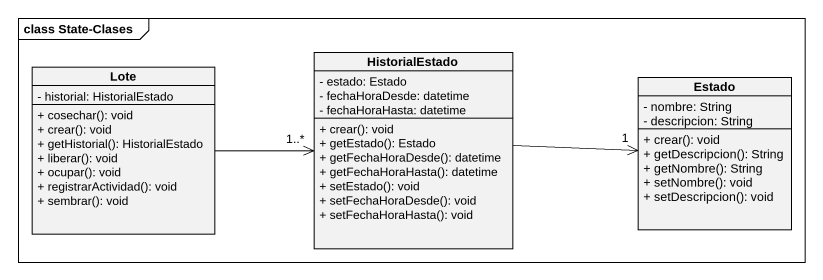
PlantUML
@startuml
mainframe class State-Clases
hide circle
hide empty members
skinparam classAttributeIconSize 0
class Lote {
  - historial: HistorialEstado
  + cosechar(): void
  + crear(): void
  + getHistorial(): HistorialEstado
  + liberar(): void
  + ocupar(): void
  + registrarActividad(): void
  + sembrar(): void
}
class HistorialEstado {
  - estado: Estado
  - fechaHoraDesde: datetime
  - fechaHoraHasta: datetime
  + crear(): void
  + getEstado(): Estado
  + getFechaHoraDesde(): datetime
  + getFechaHoraHasta(): datetime
  + setEstado(): void
  + setFechaHoraDesde(): void
  + setFechaHoraHasta(): void
}
class Estado {
  - nombre: String
  - descripcion: String
  + crear(): void
  + getDescripcion(): String
  + getNombre(): String
  + setNombre(): void
  + setDescripcion(): void
}
Lote -right-> "1..*" HistorialEstado
HistorialEstado -right-> "1" Estado
@enduml
